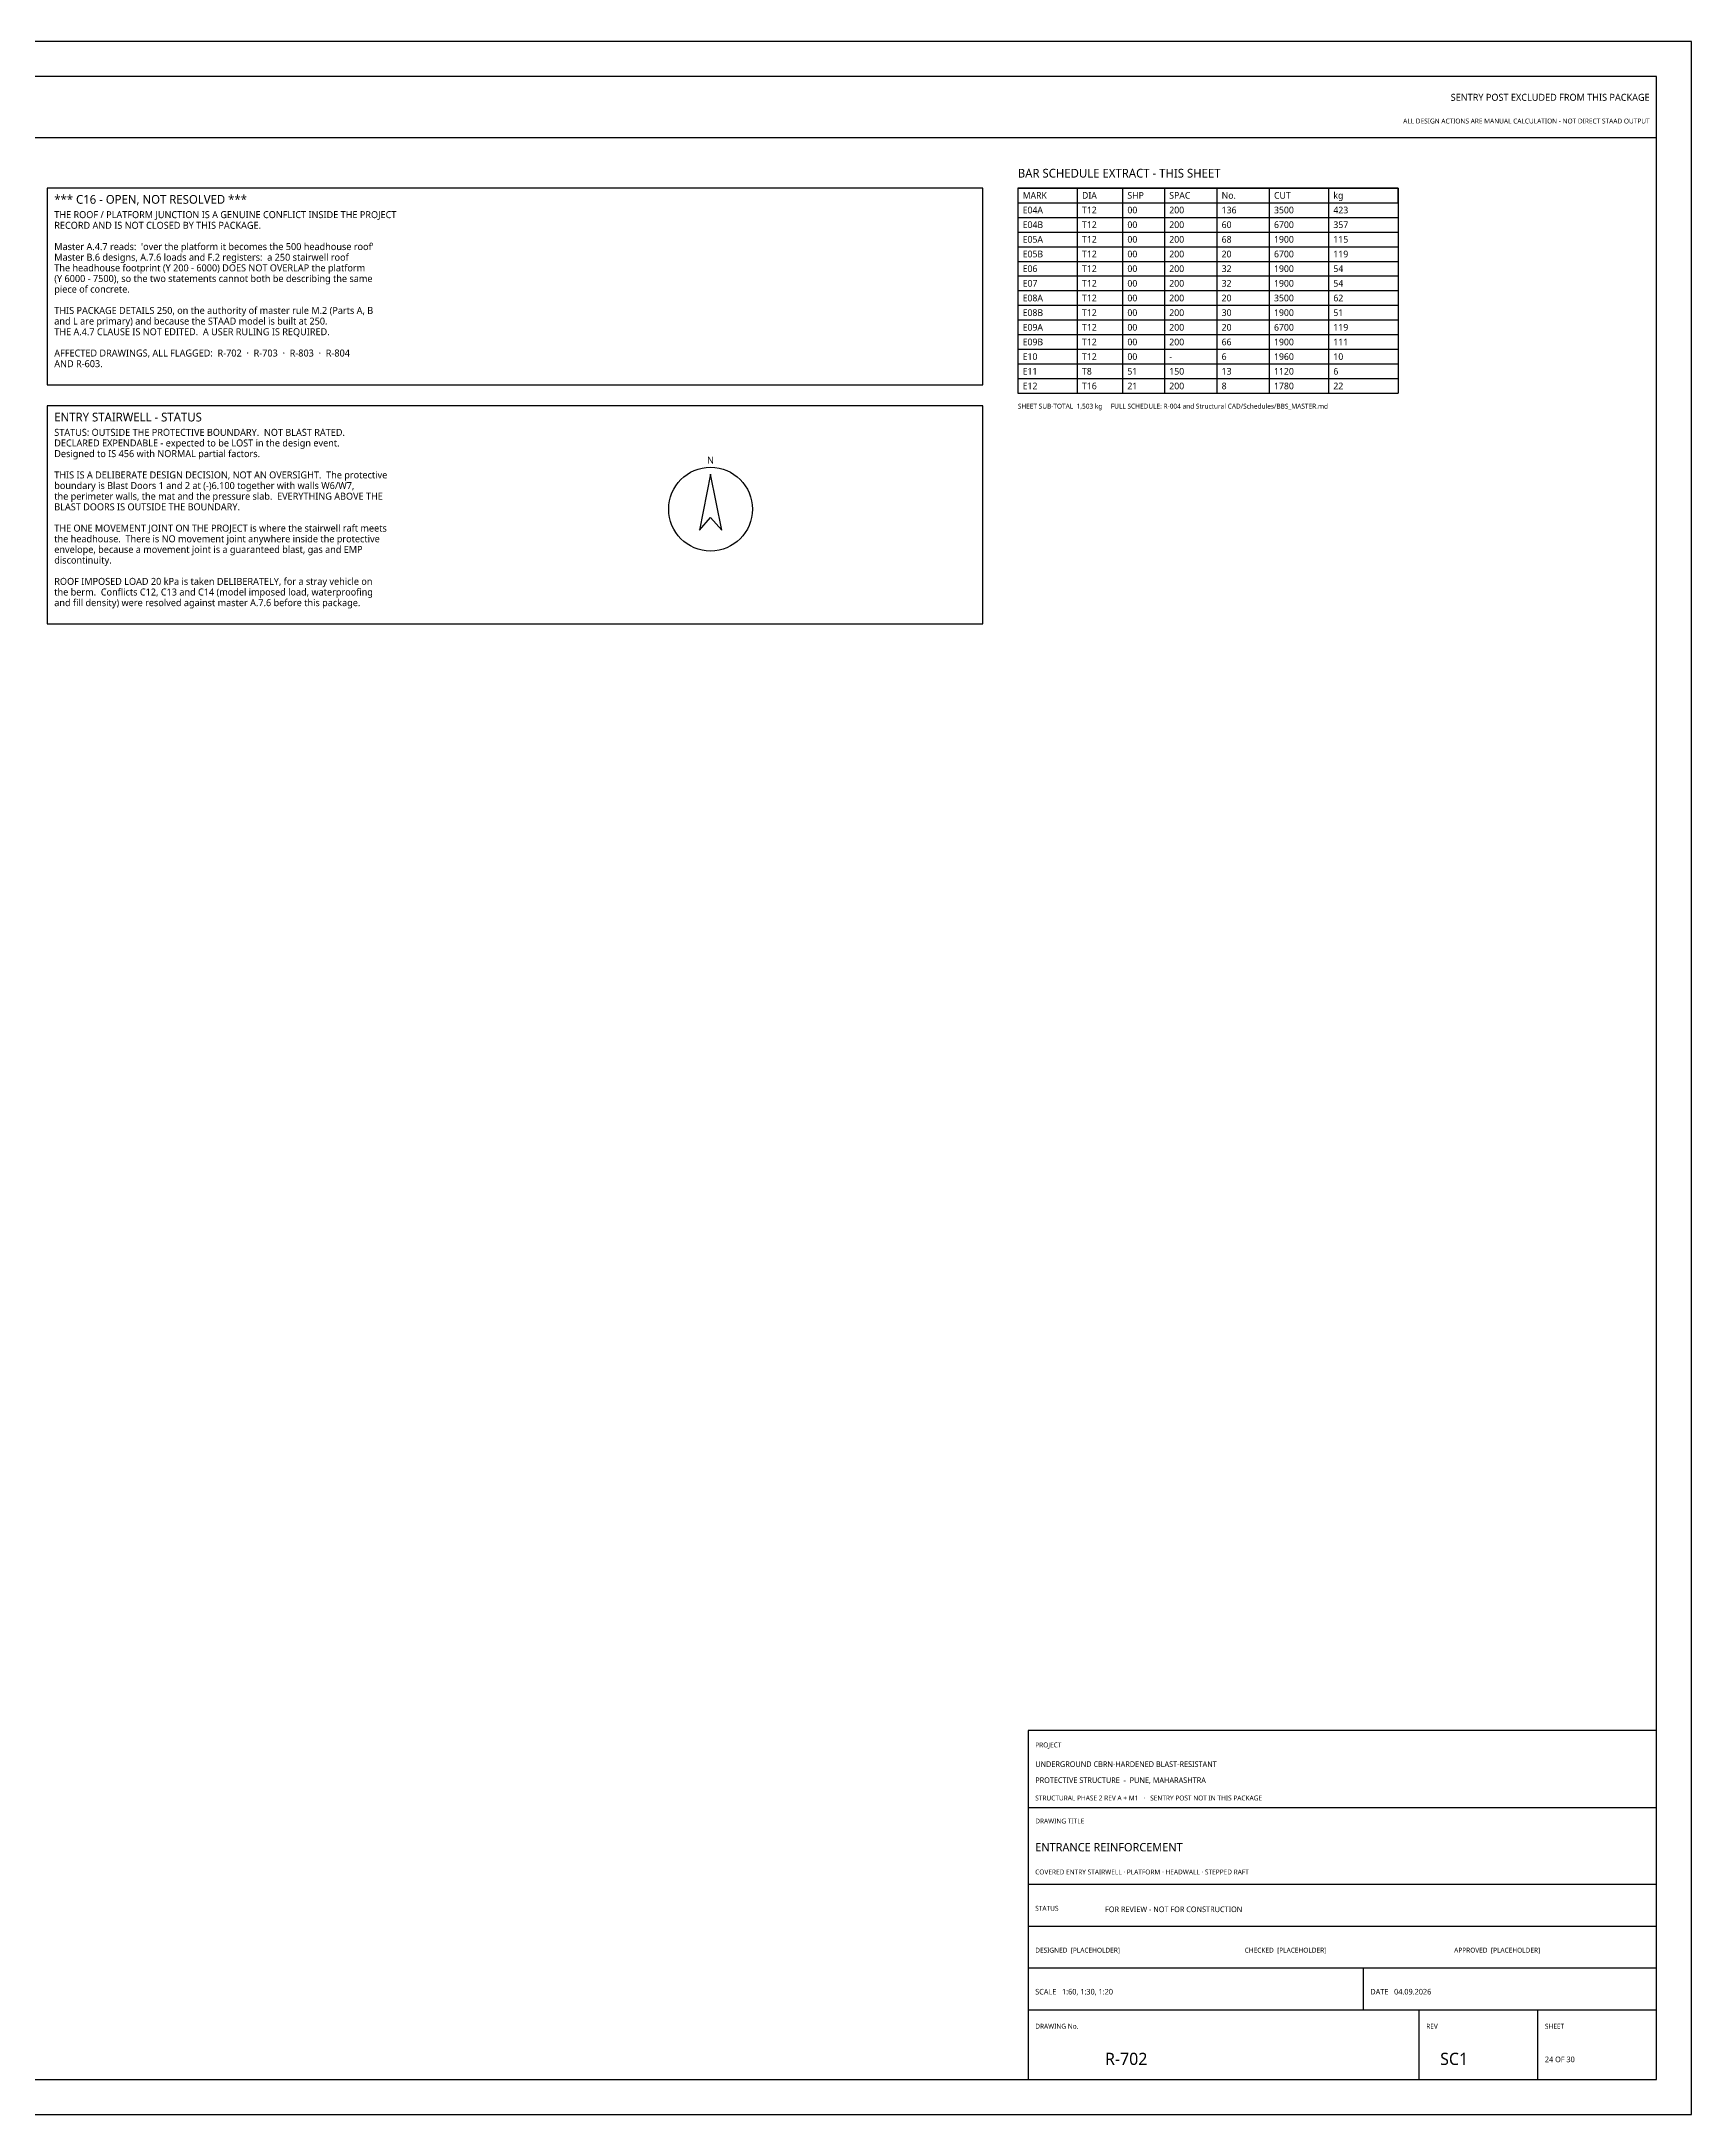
# Model space of a CAD drawing. Header units: millimetres. Extents: x 0 to 841, y 0 to 594.
# Drawn here: x 368 to 841, y 0 to 594 of the extents above; entities that cross this region are included whole.
import ezdxf
from ezdxf.enums import TextEntityAlignment as Align

# ---------------------------------------------------------------- set-up
doc = ezdxf.new("R2010")
doc.units = ezdxf.units.MM
for name, color, linetype in [('S-BLAST', 1, 'Continuous'), ('S-NOTE', 7, 'Continuous'), ('S-TABLE', 7, 'Continuous'), ('S-TITLE', 7, 'Continuous')]:
    doc.layers.add(name, color=color, linetype=linetype)
doc.styles.add('OpenSans', font='OpenSans-Regular.ttf')

# ---------------------------------------------------------------- blocks, each defined once
blk = doc.blocks.new('NORTH')
at = {"layer": 'S-TITLE'}
blk.add_lwpolyline([(0, 10), (-3.2, -6), (0, -2.4), (3.2, -6), (0, 10)], close=True, dxfattribs=at)
blk.add_circle((0, 0), 12, dxfattribs=at)

msp = doc.modelspace()

# ---------------------------------------------------------------- linework, layer by layer
at = {"layer": 'S-TABLE'}
for p, q in [((648, 552), (757, 552)), ((648, 552), (648, 493.2)), ((665, 552), (665, 493.2)), ((678, 552), (678, 493.2)), ((690, 552), (690, 493.2)), ((705, 552), (705, 493.2)), ((720, 552), (720, 493.2)), ((737, 552), (737, 493.2)), ((757, 552), (757, 493.2)), ((648, 543.6), (757, 543.6)), ((648, 539.4), (757, 539.4)), ((648, 535.2), (757, 535.2)), ((648, 531), (757, 531)), ((648, 526.8), (757, 526.8)), ((648, 522.6), (757, 522.6)), ((648, 518.4), (757, 518.4)), ((648, 514.2), (757, 514.2)), ((648, 510), (757, 510)), ((648, 505.8), (757, 505.8)), ((648, 501.6), (757, 501.6)), ((648, 497.4), (757, 497.4)), ((648, 493.2), (757, 493.2))]:
    msp.add_line(p, q, dxfattribs=at)
msp.add_lwpolyline([(648, 547.8), (757, 547.8), (757, 552), (648, 552)], close=True, dxfattribs=at)
at = {"layer": 'S-TITLE'}
for p, q in [((10, 566.5), (831, 566.5)), ((651, 88), (831, 88)), ((651, 66), (831, 66)), ((651, 54), (831, 54)), ((651, 42), (831, 42)), ((747, 30), (747, 42)), ((651, 30), (831, 30)), ((763, 10), (763, 30)), ((797, 10), (797, 30))]:
    msp.add_line(p, q, dxfattribs=at)
for points in [[(0, 0), (841, 0), (841, 594), (0, 594)], [(10, 10), (831, 10), (831, 584), (10, 584)], [(370, 495.625), (638, 495.625), (638, 552), (370, 552)], [(370, 427.15), (638, 427.15), (638, 489.625), (370, 489.625)], [(651, 10), (831, 10), (831, 110), (651, 110)]]:
    msp.add_lwpolyline(points, close=True, dxfattribs=at)

# ---------------------------------------------------------------- block references
msp.add_blockref('NORTH', (560, 460), dxfattribs=at)

# ---------------------------------------------------------------- texts
at = {"layer": 'S-BLAST', "style": 'OpenSans'}
for s, height, p in [('SENTRY POST EXCLUDED FROM THIS PACKAGE', 2, (829, 577)), ('ALL DESIGN ACTIONS ARE MANUAL CALCULATION - NOT DIRECT STAAD OUTPUT', 1.4, (829, 570.5))]:
    msp.add_text(s, height=height, dxfattribs=at).set_placement(p, align=Align.RIGHT)
msp.add_text('FOR REVIEW - NOT FOR CONSTRUCTION', height=1.6, dxfattribs=at).set_placement((673, 58))
at = {"layer": 'S-NOTE', "style": 'OpenSans'}
for s, p in [('THE ROOF / PLATFORM JUNCTION IS A GENUINE CONFLICT INSIDE THE PROJECT', (372, 543.375)), ('RECORD AND IS NOT CLOSED BY THIS PACKAGE.', (372, 540.325)), ("Master A.4.7 reads:  'over the platform it becomes the 500 headhouse roof'", (372, 534.225)), ('The headhouse footprint (Y 200 - 6000) DOES NOT OVERLAP the platform', (372, 528.125)), ('Master B.6 designs, A.7.6 loads and F.2 registers:  a 250 stairwell roof', (372, 531.175)), ('(Y 6000 - 7500), so the two statements cannot both be describing the same', (372, 525.075)), ('piece of concrete.', (372, 522.025)), ('THIS PACKAGE DETAILS 250, on the authority of master rule M.2 (Parts A, B', (372, 515.925)), ('THE A.4.7 CLAUSE IS NOT EDITED.  A USER RULING IS REQUIRED.', (372, 509.825)), ('and L are primary) and because the STAAD model is built at 250.', (372, 512.875)), ('AFFECTED DRAWINGS, ALL FLAGGED:  R-702  ·  R-703  ·  R-803  ·  R-804', (372, 503.725)), ('AND R-603.', (372, 500.675)), ('STATUS: OUTSIDE THE PROTECTIVE BOUNDARY.  NOT BLAST RATED.', (372, 481)), ('DECLARED EXPENDABLE - expected to be LOST in the design event.', (372, 477.95)), ('Designed to IS 456 with NORMAL partial factors.', (372, 474.9)), ('THIS IS A DELIBERATE DESIGN DECISION, NOT AN OVERSIGHT.  The protective', (372, 468.8)), ('the perimeter walls, the mat and the pressure slab.  EVERYTHING ABOVE THE', (372, 462.7)), ('boundary is Blast Doors 1 and 2 at (-)6.100 together with walls W6/W7,', (372, 465.75)), ('BLAST DOORS IS OUTSIDE THE BOUNDARY.', (372, 459.65)), ('THE ONE MOVEMENT JOINT ON THE PROJECT is where the stairwell raft meets', (372, 453.55)), ('the headhouse.  There is NO movement joint anywhere inside the protective', (372, 450.5)), ('envelope, because a movement joint is a guaranteed blast, gas and EMP', (372, 447.45)), ('discontinuity.', (372, 444.4)), ('ROOF IMPOSED LOAD 20 kPa is taken DELIBERATELY, for a stray vehicle on', (372, 438.3)), ('the berm.  Conflicts C12, C13 and C14 (model imposed load, waterproofing', (372, 435.25)), ('and fill density) were resolved against master A.7.6 before this package.', (372, 432.2))]:
    msp.add_text(s, height=2, dxfattribs=at).set_placement(p)
at = {"layer": 'S-TABLE', "style": 'OpenSans'}
for s, height, p in [('MARK', 1.9091, (649.4, 548.945)), ('E04A', 1.9091, (649.4, 544.745)), ('T12', 1.9091, (666.4, 544.745)), ('DIA', 1.9091, (666.4, 548.945)), ('00', 1.9091, (679.4, 544.745)), ('SHP', 1.9091, (679.4, 548.945)), ('200', 1.9091, (691.4, 544.745)), ('SPAC', 1.9091, (691.4, 548.945)), ('136', 1.9091, (706.4, 544.745)), ('No.', 1.9091, (706.4, 548.945)), ('3500', 1.9091, (721.4, 544.745)), ('CUT', 1.9091, (721.4, 548.945)), ('423', 1.9091, (738.4, 544.745)), ('kg', 1.9091, (738.4, 548.945)), ('E04B', 1.9091, (649.4, 540.545)), ('T12', 1.9091, (666.4, 540.545)), ('00', 1.9091, (679.4, 540.545)), ('200', 1.9091, (691.4, 540.545)), ('60', 1.9091, (706.4, 540.545)), ('6700', 1.9091, (721.4, 540.545)), ('357', 1.9091, (738.4, 540.545)), ('E05A', 1.9091, (649.4, 536.345)), ('T12', 1.9091, (666.4, 536.345)), ('00', 1.9091, (679.4, 536.345)), ('200', 1.9091, (691.4, 536.345)), ('68', 1.9091, (706.4, 536.345)), ('1900', 1.9091, (721.4, 536.345)), ('115', 1.9091, (738.4, 536.345)), ('E05B', 1.9091, (649.4, 532.145)), ('E06', 1.9091, (649.4, 527.945)), ('T12', 1.9091, (666.4, 532.145)), ('T12', 1.9091, (666.4, 527.945)), ('00', 1.9091, (679.4, 532.145)), ('00', 1.9091, (679.4, 527.945)), ('200', 1.9091, (691.4, 532.145)), ('200', 1.9091, (691.4, 527.945)), ('32', 1.9091, (706.4, 527.945)), ('20', 1.9091, (706.4, 532.145)), ('6700', 1.9091, (721.4, 532.145)), ('1900', 1.9091, (721.4, 527.945)), ('54', 1.9091, (738.4, 527.945)), ('119', 1.9091, (738.4, 532.145)), ('E07', 1.9091, (649.4, 523.745)), ('T12', 1.9091, (666.4, 523.745)), ('00', 1.9091, (679.4, 523.745)), ('200', 1.9091, (691.4, 523.745)), ('32', 1.9091, (706.4, 523.745)), ('1900', 1.9091, (721.4, 523.745)), ('54', 1.9091, (738.4, 523.745)), ('E08A', 1.9091, (649.4, 519.545)), ('E08B', 1.9091, (649.4, 515.345)), ('T12', 1.9091, (666.4, 519.545)), ('T12', 1.9091, (666.4, 515.345)), ('00', 1.9091, (679.4, 519.545)), ('00', 1.9091, (679.4, 515.345)), ('200', 1.9091, (691.4, 519.545)), ('200', 1.9091, (691.4, 515.345)), ('30', 1.9091, (706.4, 515.345)), ('20', 1.9091, (706.4, 519.545)), ('3500', 1.9091, (721.4, 519.545)), ('1900', 1.9091, (721.4, 515.345)), ('62', 1.9091, (738.4, 519.545)), ('51', 1.9091, (738.4, 515.345)), ('E09A', 1.9091, (649.4, 511.145)), ('T12', 1.9091, (666.4, 511.145)), ('00', 1.9091, (679.4, 511.145)), ('200', 1.9091, (691.4, 511.145)), ('20', 1.9091, (706.4, 511.145)), ('6700', 1.9091, (721.4, 511.145)), ('119', 1.9091, (738.4, 511.145)), ('E09B', 1.9091, (649.4, 506.945)), ('T12', 1.9091, (666.4, 506.945)), ('00', 1.9091, (679.4, 506.945)), ('200', 1.9091, (691.4, 506.945)), ('66', 1.9091, (706.4, 506.945)), ('1900', 1.9091, (721.4, 506.945)), ('111', 1.9091, (738.4, 506.945)), ('E10', 1.9091, (649.4, 502.745)), ('E11', 1.9091, (649.4, 498.545)), ('T12', 1.9091, (666.4, 502.745)), ('T8', 1.9091, (666.4, 498.545)), ('00', 1.9091, (679.4, 502.745)), ('51', 1.9091, (679.4, 498.545)), ('-', 1.909, (691.4, 502.745)), ('150', 1.9091, (691.4, 498.545)), ('6', 1.909, (706.4, 502.745)), ('13', 1.9091, (706.4, 498.545)), ('1960', 1.9091, (721.4, 502.745)), ('1120', 1.9091, (721.4, 498.545)), ('6', 1.909, (738.4, 498.545)), ('10', 1.9091, (738.4, 502.745)), ('E12', 1.9091, (649.4, 494.345)), ('T16', 1.9091, (666.4, 494.345)), ('21', 1.9091, (679.4, 494.345)), ('200', 1.9091, (691.4, 494.345)), ('8', 1.909, (706.4, 494.345)), ('1780', 1.9091, (721.4, 494.345)), ('22', 1.9091, (738.4, 494.345)), ('SHEET SUB-TOTAL  1,503 kg     FULL SCHEDULE: R-004 and Structural CAD/Schedules/BBS_MASTER.md', 1.4, (648, 488.8))]:
    msp.add_text(s, height=height, dxfattribs=at).set_placement(p)
at = {"layer": 'S-TITLE', "style": 'OpenSans'}
for s, height, p in [('BAR SCHEDULE EXTRACT - THIS SHEET', 2.5, (648, 555)), ('*** C16 - OPEN, NOT RESOLVED ***', 2.5, (372, 547.5)), ('ENTRY STAIRWELL - STATUS', 2.5, (372, 485.125)), ('PROJECT', 1.4, (653, 105.2)), ('UNDERGROUND CBRN-HARDENED BLAST-RESISTANT', 1.6, (653, 99.6)), ('PROTECTIVE STRUCTURE  -  PUNE, MAHARASHTRA', 1.6, (653, 95)), ('STRUCTURAL PHASE 2 REV A + M1   ·   SENTRY POST NOT IN THIS PACKAGE', 1.4, (653, 90)), ('DRAWING TITLE', 1.4, (653, 83.4)), ('ENTRANCE REINFORCEMENT', 2.4, (653, 75.4)), ('COVERED ENTRY STAIRWELL · PLATFORM · HEADWALL · STEPPED RAFT', 1.4, (653, 68.8)), ('STATUS', 1.4, (653, 58.4)), ('DESIGNED  [PLACEHOLDER]', 1.4, (653, 46.4)), ('CHECKED  [PLACEHOLDER]', 1.4, (713, 46.4)), ('APPROVED  [PLACEHOLDER]', 1.4, (773, 46.4)), ('SCALE   1:60, 1:30, 1:20', 1.6, (653, 34.4)), ('DATE   04.09.2026', 1.6, (749, 34.4)), ('DRAWING No.', 1.4, (653, 24.6)), ('REV', 1.4, (765, 24.6)), ('SHEET', 1.4, (799, 24.6)), ('R-702', 3.5, (673, 14.2)), ('SC1', 3.5, (769, 14.2)), ('24 OF 30', 1.6, (799, 15))]:
    msp.add_text(s, height=height, dxfattribs=at).set_placement(p)
msp.add_text('N', height=2, dxfattribs=at).set_placement((560, 474), align=Align.MIDDLE_CENTER)

doc.saveas('drawing.dxf')
